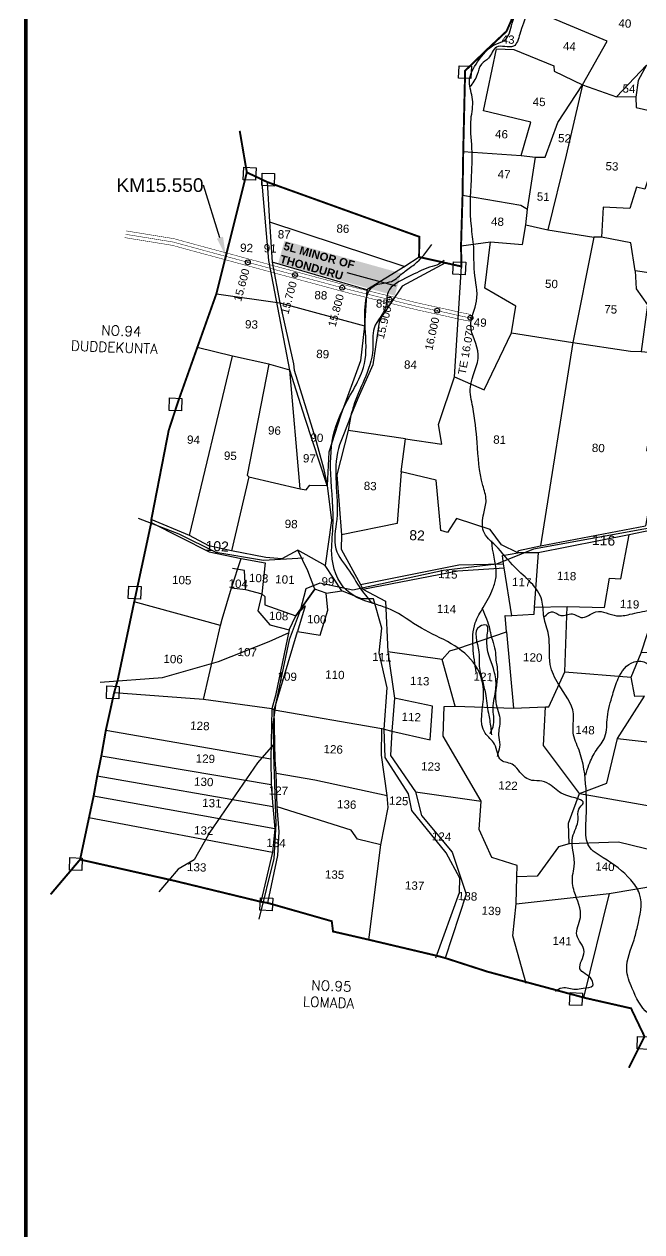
# Model space of a CAD drawing. Header units: inches. Extents: x 199720 to 229245, y 1615171 to 1626603.
# Drawn here: x 199720 to 200984, y 1617636 to 1620109 of the extents above; entities that cross this region are included whole.
import ezdxf
from ezdxf import colors
from ezdxf.entities.mleader import LeaderData, LeaderLine
from ezdxf.enums import TextEntityAlignment as Align
from ezdxf.math import Vec2, Vec3

# ---------------------------------------------------------------- set-up
doc = ezdxf.new("R2010")
doc.units = ezdxf.units.IN
doc.header["$LTSCALE"] = 15
doc.header["$MEASUREMENT"] = 0
doc.header["$PDMODE"] = 32
doc.header["$PDSIZE"] = 10
doc.linetypes.add('HIDDEN2', pattern=[0.1875, 0.125, -0.0625])
for name, color, linetype in [('CANAL1', 7, 'Continuous'), ('CHANAGE', 1, 'Continuous'), ('CS', 134, 'Continuous'), ('PLOT', 7, 'Continuous'), ('PLOT NO', 7, 'Continuous'), ('RE REMARKS', 7, 'Continuous'), ('ROAD', 1, 'Continuous'), ('STREAM', 4, 'Continuous'), ('STRUCTURE', 5, 'Continuous'), ('TEXT', 1, 'Continuous'), ('VILLAGE BOUNDARY STONES', 1, 'Continuous'), ('VILLAGE BOUNDARYS', 5, 'Continuous'), ('VILLAGE BOUNDRY', 5, 'Continuous'), ('VILLAGE STONES', 240, 'Continuous')]:
    doc.layers.add(name, color=color, linetype=linetype)
doc.styles.add('section', font='romant.shx', dxfattribs={"height": 2})
doc.styles.get("Standard").update_dxf_attribs({"font": 'arial.ttf'})
doc.dimstyles.get("Standard").update_dxf_attribs({"dimtxt": 0.18, "dimasz": 0.18, "dimexe": 0.18, "dimexo": 0.0625, "dimgap": 0.09, "dimtad": 0, "dimtih": 1, "dimtoh": 1, "dimdec": 4, "dimzin": 0, "dimdsep": 46, "dimtxsty": 'Standard', "dimcen": 0.09, "dimadec": 0, "dimazin": 0, "dimtfac": 1, "dimtdec": 4, "dimtofl": 0, "dimtmove": 0, "dimatfit": 3, "dimfxl": 1, "dimtolj": 1, "dimtzin": 0, "dimarcsym": 0})

msp = doc.modelspace()

# ---------------------------------------------------------------- linework, layer by layer
at = {"layer": 'CANAL1', "color": 200, "const_width": 1}
for points in [[(199925.8, 1619672.2), (200024.2, 1619656.2), (200054.3, 1619647.9), (200147.3, 1619622.7), (200222.1, 1619602.5), (200387.7, 1619557.8), (200524.8, 1619524.1), (200586.4, 1619510.7), (200606, 1619506.2), (200623.7, 1619502.6), (200632.6, 1619500.9)], [(199929.6, 1619685.8), (200027.2, 1619669.9), (200058, 1619661.4), (200150.9, 1619636.2), (200225.8, 1619616), (200391.2, 1619571.3), (200528, 1619537.8), (200589.5, 1619524.4), (200609, 1619519.9), (200626.3, 1619516.3), (200635.1, 1619514.7)]]:
    msp.add_lwpolyline(points, dxfattribs=at)
at = {"layer": 'CANAL1', "color": 1, "linetype": 'HIDDEN2', "ltscale": 4, "const_width": 1}
msp.add_lwpolyline([(199927.7, 1619679), (200025.7, 1619663), (200056.2, 1619654.6), (200149.1, 1619629.4), (200224, 1619609.2), (200389.4, 1619564.6), (200526.4, 1619530.9), (200588, 1619517.6), (200607.5, 1619513), (200625, 1619509.4), (200633.9, 1619507.8)], dxfattribs=at)
at = {"layer": 'CS', "color": 3}
for p in [(200178, 1619621.6), (200274.5, 1619595.6), (200371, 1619569.5), (200468.1, 1619545.3), (200565.4, 1619522.5), (200633.9, 1619507.8)]:
    msp.add_point(p, dxfattribs=at)
at = {"layer": 'PLOT'}
for points in [[(200747.1, 1619698), (200750.2, 1619730.4), (200766.6, 1619837.1), (200786.7, 1619836.7), (200812.5, 1619908), (200862.7, 1619985.2), (200913.4, 1620074.5), (200763.3, 1620137.3), (200727.7, 1620140.5), (200736.3, 1620161.6), (200804.6, 1620260), (200803, 1620386.6), (200882.7, 1620498.5), (200892.4, 1620614.3), (200869, 1620648.6)], [(200737.2, 1619840.5), (200757.6, 1619908.3), (200660.7, 1619932), (200687.3, 1620058.5), (200722.3, 1620057.2), (200804.3, 1620024.2), (200805.1, 1620012.7), (200862.7, 1619985.2), (200932.5, 1619960.5), (200993.9, 1620025.1), (201174.9, 1619981), (201184.2, 1619982)], [(200993.9, 1620025.1), (200977.3, 1619993.7), (200972.2, 1619959.8), (200972.7, 1619938.9), (201042.1, 1619923), (201243.9, 1619860.2), (201254.6, 1619892.6)], [(200862.7, 1619985.2), (200829.8, 1619840.9), (200791.8, 1619688.4)], [(200972.2, 1619959.8), (200932.5, 1619960.5)], [(201042.1, 1619923), (200990.7, 1619771.7), (200973.4, 1619775.8), (200960.1, 1619731.8), (200905.2, 1619734.7), (200901.8, 1619672.8)], [(200618.9, 1619848.2), (200737.2, 1619840.5), (200766.6, 1619837.1)], [(200217.3, 1619786.1), (200222.6, 1619704.8), (200228, 1619622), (200243.8, 1619538.8), (200271.2, 1619413.6), (200273.1, 1619400.5), (200315.5, 1619262.5), (200332.9, 1619200), (200340.1, 1619164.4), (200295.3, 1619301.8), (200264.1, 1619400.9), (200220.7, 1619625.3), (200206.4, 1619791.4)], [(200617.5, 1619759.4), (200736.7, 1619738.3), (200750.2, 1619730.4)], [(200222.6, 1619704.8), (200499.1, 1619613)], [(200614.4, 1619655.3), (200674.4, 1619663.2), (200740.4, 1619658.4), (200747.1, 1619698), (200791.8, 1619688.4), (200886.5, 1619673.3), (200843.5, 1619457.7), (200776.9, 1619040.8)], [(201227.4, 1619115.1), (201249.4, 1619184.2), (201282.4, 1619307.6), (201308.1, 1619400.5), (201345.1, 1619395.2), (201384.8, 1619432.2), (201384.1, 1619451.5), (201380.3, 1619512.1), (201288.5, 1619541.5), (201286.7, 1619551.9), (201191.2, 1619578.8), (201183.9, 1619566.2), (201167.9, 1619566.5), (201162.5, 1619576), (200970.5, 1619604), (200961.8, 1619661.2), (200901.8, 1619672.8), (200886.5, 1619673.3)], [(200601.3, 1619387.3), (200661.5, 1619360.5), (200717.8, 1619477.1), (200726.3, 1619532), (200663.1, 1619568.8), (200674.4, 1619663.2)], [(200528.6, 1619632.4), (200499.1, 1619613), (200421.5, 1619565.3), (200416.5, 1619491.7), (200408.7, 1619419.6), (200368.6, 1619309.5), (200343.5, 1619233), (200340.1, 1619164.4), (200349.4, 1619092.8), (200336.4, 1619000.4), (200280.2, 1619032.2), (200247.5, 1619014.5), (200215.1, 1619016.9), (200144.5, 1619030.8), (200098, 1619040.9), (200058.5, 1619061.9), (199980.5, 1619094.8)], [(200421.5, 1619565.3), (200228, 1619622)], [(200582.9, 1619620.3), (200493.9, 1619572.5), (200447.6, 1619504), (200433.7, 1619411.7), (200403.3, 1619342.5), (200388.9, 1619307.8), (200383.7, 1619277.1), (200360.2, 1619186.2), (200369.6, 1619063.3), (200368.9, 1619034.5), (200408.4, 1618962.1), (200413.2, 1618952.2), (200460.1, 1618927.5), (200464.8, 1618824), (200477.9, 1618729.4), (200473.1, 1618661.5), (200469.7, 1618611.6), (200521, 1618537), (200533.6, 1618488.5), (200596.1, 1618413.9), (200625.1, 1618328), (200581.9, 1618196.6)], [(200500.9, 1619260.4), (200574.8, 1619249.5), (200568.2, 1619289.6), (200601.3, 1619387.3), (200615.2, 1619613.1)], [(200970.5, 1619604), (200972.6, 1619567.5), (200996.4, 1619534.6), (200982.8, 1619439), (201033.9, 1619434.2), (201019.3, 1619371.9), (200994.3, 1619236.3), (201019.7, 1619230.6), (200992, 1619082.1)], [(200113.7, 1619557.3), (200243.8, 1619538.8)], [(200243.8, 1619538.8), (200416.5, 1619491.7)], [(200717.8, 1619477.1), (200843.5, 1619457.7), (200961.5, 1619439.4), (200982.8, 1619439)], [(200264.1, 1619400.9), (200221, 1619413), (200146.5, 1619429.7), (200074.6, 1619447.2)], [(200058.5, 1619061.9), (200146.5, 1619429.7)], [(200221, 1619413), (200176.7, 1619185.4), (200179.9, 1619182.5), (200144.5, 1619030.8)], [(200284.8, 1619157.9), (200264.1, 1619400.9)], [(201861, 1619170.6), (201783.2, 1619147.6), (201598.5, 1619099.7), (201434.5, 1619099), (201298.8, 1619113.9), (201149.5, 1619095.6), (201096, 1619092.2), (200958.7, 1619063.5), (200772.2, 1619026.4), (200730.9, 1619026.9), (200697.4, 1619043.1), (200674.2, 1619074.2), (200605, 1619096.9), (200586.5, 1619068.3), (200573.1, 1619072.6), (200563.8, 1619175.6), (200492.1, 1619192.7), (200500.9, 1619260.4), (200383.7, 1619277.1)], [(200179.9, 1619182.5), (200284.8, 1619157.9), (200297.1, 1619155.8), (200304.9, 1619165.2), (200340.1, 1619164.4)], [(200492.1, 1619192.7), (200483.5, 1619086.5), (200369.6, 1619063.3)], [(199980.3, 1619088.5), (200098.7, 1619028.9), (200164.6, 1619015.2), (200213.7, 1619006), (200207, 1618942.4), (200198.8, 1618907.7), (200223.3, 1618879.5), (200262.4, 1618869.2), (200276.6, 1618897.4), (200315, 1618952.6), (200301.1, 1618989.8), (200280.2, 1619032.2)], [(200408.4, 1618962.1), (200610, 1619002.2), (200701.4, 1619004.3), (200699.1, 1619021.4), (200730.9, 1619026.9), (200732.3, 1619031.6), (200776.9, 1619040.8), (200992, 1619082.1)], [(201188.8, 1618317.5), (201066.9, 1618354), (201074.1, 1618400.7), (200936.6, 1618434.2), (200835.8, 1618430.5), (200834.2, 1618472.8), (200856.8, 1618534.1), (200912.8, 1618555.3), (200934.8, 1618646.2), (200990.2, 1618733.4), (200970.4, 1618732.3), (200962.6, 1618772.1), (200982.8, 1618822), (201007.9, 1618896.7), (201073.8, 1618921.1), (201095.5, 1618972.6), (201149.5, 1619095.6)], [(200856.8, 1618534.1), (200782.9, 1618632), (200787.3, 1618711.5), (200793.9, 1618711.3), (200826.7, 1618783.1), (200831.6, 1618917.1), (200908.3, 1618914.5), (200918.5, 1618974.5), (200941.7, 1618973.6), (200958.7, 1619063.5)], [(200772.2, 1619026.4), (200764.3, 1618915.7), (200831.6, 1618917.1)], [(200087.5, 1618726.4), (200121.9, 1618878.1), (200125.2, 1618891), (200144.6, 1618954.7), (200164.6, 1619015.2)], [(200563, 1618197.3), (200611.1, 1618330.8), (200612.2, 1618360.4), (200583.7, 1618412), (200514, 1618498.8), (200506.7, 1618533.4), (200459.1, 1618607.9), (200457.2, 1618665.4), (200463.1, 1618750.3), (200446.9, 1618821.7), (200452.5, 1618872.6), (200435.5, 1618932.5), (200411, 1618932.3), (200370.5, 1618949), (200336.4, 1619000.4)], [(200747.5, 1618144.9), (200720.5, 1618242.7), (200727, 1618307.9), (200728.5, 1618363), (200729.4, 1618386.3), (200677.6, 1618402.5), (200651.7, 1618460.1), (200655.6, 1618518), (200578.1, 1618651), (200579.8, 1618711.8), (200602.1, 1618712.7), (200575.5, 1618808.2), (200591.6, 1618825.8), (200607.7, 1618830.8), (200707.4, 1618864.9), (200704.4, 1618898.6), (200718.7, 1618897.8), (200702.4, 1618995.9), (200701.4, 1619004.3)], [(200173.4, 1618951.4), (200171, 1618990.2), (200146.9, 1618994.9)], [(200413.2, 1618952.2), (200607.6, 1618990), (200702.4, 1618995.9)], [(200144.6, 1618954.7), (200173.4, 1618951.4), (200207, 1618942.4)], [(200315, 1618952.6), (200276.6, 1618897.4), (200295.7, 1618918.1), (200279.6, 1618865.8), (200326.3, 1618858.2), (200342.1, 1618909.6), (200338.6, 1618944), (200370.5, 1618949)], [(200338.6, 1618944), (200315, 1618952.6)], [(200121.9, 1618878.1), (199945.5, 1618926.5)], [(200207, 1618942.4), (200213.1, 1618937.3), (200212.7, 1618920.3), (200276.6, 1618897.4)], [(200764.3, 1618915.7), (200763.3, 1618900.1), (200718.7, 1618897.8)], [(201550.8, 1618576.2), (201585.7, 1618696.1), (201592.6, 1618710.8), (201619, 1618783.9), (201638.7, 1618846.1), (201516, 1618874.2), (201489.3, 1618880.4), (201397.3, 1618799.4), (201366.6, 1618804), (201235.5, 1618831.6), (200982.8, 1618822)], [(200262.4, 1618869.2), (200234.8, 1618734.4), (200227.1, 1618707), (200231.7, 1618705.1), (200227.1, 1618707), (200087.5, 1618726.4), (199904.4, 1618740.3)], [(200218.9, 1618309.7), (200239.1, 1618406.8), (200242.1, 1618455.4), (200238.2, 1618506.2), (200235.8, 1618575.8), (200233.7, 1618602.5), (200231.7, 1618705.1), (200279.6, 1618865.8)], [(200707.4, 1618864.9), (200721.5, 1618708.7)], [(200575.5, 1618808.2), (200464.8, 1618824)], [(200826.7, 1618783.1), (200962.6, 1618772.1)], [(200425.4, 1618234.5), (200450.5, 1618429), (200465.3, 1618505.2), (200462.9, 1618529.9), (200451.5, 1618612.1), (200452.4, 1618666.8), (200457.2, 1618665.4), (200473.1, 1618661.5), (200551.2, 1618643.9), (200556.2, 1618712.4), (200477.9, 1618729.4)], [(200227.1, 1618707), (200224.8, 1618604.8), (200225.9, 1618551.6), (200229.3, 1618507.4), (200233.4, 1618461.7), (200228.4, 1618413.5), (200204.4, 1618312.2)], [(200231.7, 1618705.1), (200452.4, 1618666.8)], [(200602.1, 1618712.7), (200721.5, 1618708.7), (200787.3, 1618711.5)], [(199887.4, 1618663.5), (200224.8, 1618604.8)], [(200934.8, 1618646.2), (201193.6, 1618617.1)], [(200225.9, 1618551.6), (199878.1, 1618610.3)], [(199869.8, 1618569.9), (200229.3, 1618507.4)], [(200235.8, 1618575.8), (200315.1, 1618561.8), (200462.9, 1618529.9)], [(200233.4, 1618461.7), (199862.4, 1618528.6)], [(200521, 1618537), (200655.6, 1618518)], [(200856.8, 1618534.1), (201093.7, 1618492.1), (201100.2, 1618501.7), (201160.8, 1618492.9)], [(200450.5, 1618429), (200402.7, 1618440.4), (200389.2, 1618458.8), (200238.2, 1618506.2)], [(199852.9, 1618484.4), (200228.4, 1618413.5)], [(200835.8, 1618430.5), (200814.2, 1618424.5), (200769.9, 1618364.3), (200728.5, 1618363)], [(200727, 1618307.9), (200917.3, 1618329), (201066.9, 1618354)], [(200917.3, 1618329), (200865, 1618116.2)]]:
    msp.add_lwpolyline(points, dxfattribs=at)
at = {"layer": 'ROAD'}
for points in [[(201872.1, 1619172.6), (201595.5, 1619104.1), (201433.8, 1619105.6), (201299.3, 1619117.3), (201105.1, 1619096), (200762.4, 1619034), (200686.7, 1619003.2), (200578.4, 1618990.2), (200393.1, 1618950.5), (200325.1, 1618964.6), (200296.5, 1618953.1), (200285.1, 1618908.9), (200262.7, 1618848.4), (200235.1, 1618719.4), (200229.4, 1618675.3), (200230.3, 1618634), (200198.1, 1618596.8), (200100, 1618454.6), (200068.2, 1618397.9), (200035.2, 1618378.6), (199995.7, 1618332.8)], [(199953.4, 1619097.7), (200036.5, 1619065.7), (200112.7, 1619028.2), (200210.2, 1619011.8), (200291.9, 1619016.4)], [(199875.6, 1618761.7), (200003.2, 1618771.4), (200117.7, 1618803.9), (200221.6, 1618845), (200262.7, 1618863.3)], [(200201, 1618276.2), (200231.8, 1618400.7), (200236, 1618472), (200230.3, 1618634)]]:
    msp.add_lwpolyline(points, dxfattribs=at)
at = {"layer": 'STREAM'}
for points in [[(200867.8, 1620702.7), (200903.5, 1620671.8), (200908.2, 1620604.8), (200916.9, 1620559), (200907.5, 1620503), (200848.1, 1620400.3), (200828.6, 1620387.4), (200829.1, 1620353.8), (200828, 1620300.6), (200791, 1620213.9), (200767.9, 1620168.2), (200734.8, 1620089), (200721.6, 1620064.1), (200686.9, 1620062.2), (200670.6, 1620039.6), (200656.1, 1620027.5), (200647.5, 1620006), (200632, 1619980.2)], [(201057.8, 1618050.3), (201036.5, 1618062.5), (200996.9, 1618084), (200964.7, 1618134.8), (200953.5, 1618174.3), (200968.5, 1618233.9), (200975.4, 1618260.9), (200979.8, 1618328.4), (200962.2, 1618356.8), (200905.3, 1618402.1), (200876.2, 1618426.4), (200869.8, 1618462.9), (200871.3, 1618502.4), (200870.2, 1618543.8), (200855.9, 1618622.9), (200844.1, 1618657.9), (200844.6, 1618696.9), (200813.7, 1618757.6), (200797.1, 1618797.8), (200793.5, 1618858.8), (200784, 1618895.6), (200779.8, 1618929.8), (200725, 1618996.8), (200684.8, 1619041.5), (200660.5, 1619071), (200660.9, 1619106.9), (200665.6, 1619134.5), (200659.1, 1619164.7), (200647.3, 1619252.4), (200638.3, 1619325.4), (200633.5, 1619366.5), (200649.7, 1619433.1), (200634.2, 1619492.3), (200646.1, 1619542.2), (200642, 1619601.5), (200640.3, 1619652.9), (200635.6, 1619695.3), (200635.6, 1619790.6), (200636.7, 1619855.6), (200634.9, 1619915.2), (200638.2, 1619955.2), (200631.4, 1619991.4), (200648.4, 1620032.1), (200684.4, 1620067.6), (200703.4, 1620076.4), (200719.3, 1620111.1), (200756.2, 1620185.6), (200793.4, 1620229.1), (200811.8, 1620283.9), (200797.1, 1620351.5), (200845, 1620427.4), (200880.8, 1620481.9), (200897.1, 1620564.8), (200898.1, 1620626.1), (200878.5, 1620648.2), (200847.4, 1620668.5)], [(200783.9, 1618894.6), (200802, 1618905.9), (200818.8, 1618898.4), (200841.7, 1618901.7), (200859.9, 1618894.5), (200890.5, 1618905.8), (200932.9, 1618897.7), (200959.9, 1618900.8), (201001, 1618909.9), (201040.6, 1618925.6), (201068.2, 1618956.5), (201096.4, 1618992.5), (201107.8, 1619035.6), (201150.4, 1619057.6), (201173.7, 1619070), (201212.2, 1619094), (201233.5, 1619107.6), (201249, 1619135.7), (201293.4, 1619168.3), (201318.2, 1619198.9), (201368.3, 1619236.3), (201381.4, 1619253), (201397.7, 1619277.4), (201442.9, 1619305.9), (201495.1, 1619350.3), (201551.6, 1619371.3), (201608.4, 1619403.4), (201666.8, 1619413.7), (201693.2, 1619424.2), (201714, 1619445.9), (201686, 1619503), (201666.4, 1619536.2), (201652.4, 1619556.2), (201654.4, 1619585.3), (201657.5, 1619606.8), (201656.2, 1619658.7), (201674.5, 1619690), (201691.6, 1619748.2), (201669.5, 1619789.8), (201635.7, 1619825.7), (201634.6, 1619858.6), (201645.3, 1619895.2), (201643.1, 1619923.1), (201662.3, 1619964.1), (201677.8, 1619995.4), (201705.7, 1620018.2), (201726.4, 1620048.4), (201746.1, 1620068.1)], [(200807.5, 1618128.8), (200821.2, 1618136.1), (200848.7, 1618132.9), (200864.6, 1618135.5), (200884.1, 1618140.5), (200882.2, 1618152.2), (200857.9, 1618175.1), (200866.2, 1618209.9), (200851.4, 1618243.5), (200858.6, 1618279.7), (200846.3, 1618333.1), (200842.8, 1618365.8), (200846.3, 1618384.2), (200842.9, 1618444.4), (200854.1, 1618480.9), (200855.6, 1618502), (200864.5, 1618513.7), (200828.9, 1618530.1), (200798.9, 1618550.2), (200780.1, 1618559.3), (200759.2, 1618560.8), (200734.8, 1618577.6), (200721.8, 1618592.2), (200696.7, 1618602), (200682.8, 1618634.9), (200664, 1618657.2), (200660.7, 1618737.6), (200644.1, 1618795.8), (200594.2, 1618840.6), (200533.2, 1618872.2), (200469.7, 1618910.7), (200443.5, 1618920), (200379.9, 1618950), (200349.8, 1619024.3), (200352.3, 1619078.1), (200347.9, 1619188.4), (200355.4, 1619276.8), (200393.3, 1619359.4), (200414.7, 1619406.1), (200418.9, 1619478.6), (200440.9, 1619575.5), (200471.8, 1619582.6), (200497.7, 1619601.7), (200518.9, 1619617.3), (200554.7, 1619658)], [(200580, 1619625.5), (200569.2, 1619618.1), (200550.2, 1619611.6), (200507.4, 1619592.2), (200465, 1619560.4), (200460.2, 1619531.4), (200436.6, 1619487), (200433.6, 1619443.5), (200416.1, 1619381.1), (200394.3, 1619326.6), (200384.9, 1619296.3), (200363.6, 1619240.5), (200358.6, 1619170.5), (200359.9, 1619094.6), (200358.1, 1619035), (200386.1, 1618989.2), (200412.8, 1618947.5), (200424.6, 1618932.9), (200432.9, 1618923)], [(200645.7, 1618781.8), (200639, 1618833.3), (200643.6, 1618883.4), (200659.9, 1618914.8), (200679.7, 1618953.4), (200686.1, 1618977.4), (200678.1, 1619042.7), (200677.5, 1619051.4)], [(200870, 1618571.6), (200876.3, 1618592.8), (200891.6, 1618622.4), (200908.7, 1618649.7), (200913.9, 1618690.2), (200924.8, 1618736.5), (200936.2, 1618769.2), (200968.6, 1618803.2), (200994.2, 1618800.8), (201012, 1618762.6), (201022.1, 1618753.1), (201050.2, 1618758), (201105.3, 1618774.2), (201128.2, 1618773.3), (201158.6, 1618778.5), (201184.7, 1618789.4), (201215.6, 1618807.5), (201225.8, 1618823.6), (201241.8, 1618845.8), (201281.3, 1618849.8), (201316.8, 1618844.3), (201352, 1618842.1), (201441.8, 1618874.5), (201475.4, 1618902.5), (201491.2, 1618920.7), (201501.3, 1618956.4), (201513.7, 1618995.3)], [(200658.4, 1618911.2), (200672.9, 1618870.9), (200674.4, 1618863.5), (200684.8, 1618821.9), (200686.3, 1618803.1), (200688.6, 1618789.8), (200685.5, 1618720.5), (200694.1, 1618683.1), (200691.2, 1618653.5), (200693.6, 1618633.7), (200689.7, 1618615.6), (200688.1, 1618609.7)], [(200674.3, 1618656.9), (200681, 1618674.9), (200680, 1618708.8), (200685.6, 1618747.5), (200683.2, 1618781), (200667.7, 1618855), (200666.3, 1618878.4), (200652.9, 1618876.1), (200651, 1618824.1), (200651.4, 1618798.9), (200657.9, 1618766.2), (200664.2, 1618738.9), (200670.4, 1618698.2), (200675.3, 1618668.7), (200676.5, 1618654)]]:
    msp.add_spline(points, degree=3, dxfattribs=at)
at = {"layer": 'VILLAGE BOUNDARY STONES'}
for points in [[(200610.3, 1620024.1), (200635.5, 1620023.2), (200634.5, 1619997.7), (200609.3, 1619998.6)], [(200169.7, 1619816.2), (200194.8, 1619815.2), (200193.9, 1619789.8), (200168.7, 1619790.7)], [(200207.6, 1619804.2), (200232.8, 1619803.2), (200231.8, 1619777.7), (200206.6, 1619778.7)], [(200598.9, 1619622.7), (200624.1, 1619621.7), (200623.1, 1619596.2), (200597.9, 1619597.2)], [(200017.9, 1619343.9), (200043, 1619342.9), (200042.1, 1619317.4), (200016.9, 1619318.4)], [(199934.3, 1618958.4), (199959.5, 1618957.4), (199958.6, 1618931.9), (199933.4, 1618932.9)], [(199889.5, 1618754), (199914.7, 1618753), (199913.7, 1618727.6), (199888.5, 1618728.5)], [(199813.9, 1618402.6), (199839.1, 1618401.6), (199838.1, 1618376.1), (199812.9, 1618377.1)], [(200203.7, 1618320.3), (200228.9, 1618319.3), (200227.9, 1618293.8), (200202.8, 1618294.8)], [(200837.5, 1618126.2), (200862.7, 1618125.2), (200861.7, 1618099.7), (200836.5, 1618100.7)], [(200975.6, 1618036.3), (201000.8, 1618035.3), (200999.9, 1618009.8), (200974.7, 1618010.8)]]:
    msp.add_lwpolyline(points, close=True, dxfattribs=at)
at = {"layer": 'VILLAGE BOUNDARYS', "const_width": 4}
msp.add_lwpolyline([(200990, 1618036.2), (200958, 1617972.1), (200990, 1618036.2), (200964.4, 1618089.6), (200962.7, 1618093.8), (200869.3, 1618115), (200668.1, 1618169.1), (200583.4, 1618196.5), (200567.1, 1618201), (200425.4, 1618234.5), (200352.4, 1618251.3), (200349.8, 1618272.3), (200218.9, 1618309.7), (200204.4, 1618312.2), (200028.4, 1618354.9), (199834.7, 1618398.6), (199774.3, 1618327.3), (199834.7, 1618398.6), (199852.9, 1618484.4), (199862.4, 1618528.6), (199869.8, 1618569.9), (199878.1, 1618610.3), (199887.4, 1618663.5), (199904.4, 1618740.3), (199911.7, 1618766.2), (199945.5, 1618926.5), (199980.3, 1619088.5), (199980.5, 1619094.8), (200016.1, 1619277.6), (200035.4, 1619336.6), (200074.6, 1619447.2), (200113.7, 1619557.3), (200176, 1619805.7), (200161.4, 1619890.8), (200176, 1619805.7), (200206.4, 1619791.4), (200217.3, 1619786.1), (200529, 1619673.9), (200528.6, 1619632.4), (200615.2, 1619613.1), (200614.4, 1619655.3), (200617.5, 1619759.4), (200618.9, 1619848.2), (200622.8, 1620013.9), (200670.3, 1620059.7), (200707.5, 1620094.7), (200727.7, 1620140.5)], dxfattribs=at)
at = {"layer": 'VILLAGE BOUNDRY', "const_width": 7}
msp.add_lwpolyline([(199723.7, 1621619), (205419.3, 1621619), (205419.3, 1616381.6), (199723.7, 1616381.6)], close=True, dxfattribs=at)

# ---------------------------------------------------------------- texts
at = {"layer": 'CHANAGE'}
for s, rotation, p in [('15.600', 74.8884, (200174.3, 1619608.1)), ('15.700', 74.8972, (200270.9, 1619582.1)), ('15.800', 74.8972, (200367.4, 1619556)), ('15.900', 76.2047, (200464.7, 1619531.7)), ('16.000', 77.7494, (200562.4, 1619508.8)), ('TE 16.070', 79.7081, (200634.2, 1619493.5))]:
    msp.add_text(s, height=16, rotation=rotation, dxfattribs=at).set_placement(p, align=Align.MIDDLE_RIGHT)
at = {"layer": 'PLOT NO'}
for s, height, p in [('40', 17, (200949.8, 1620110.8)), ('43', 17, (200710.8, 1620077.9)), ('44', 17, (200836.3, 1620064)), ('54', 17, (200958.3, 1619977.3)), ('45', 17, (200774.3, 1619950.2)), ('46', 17, (200697.3, 1619884.1)), ('52', 17, (200826.2, 1619875.6)), ('53', 17, (200923.4, 1619818.2)), ('47', 17, (200702.6, 1619802)), ('51', 17, (200782.8, 1619755.9)), ('86', 17, (200372.6, 1619690.5)), ('48', 17, (200689, 1619704.9)), ('87', 17, (200252.5, 1619678.7)), ('92', 17, (200175.4, 1619651.2)), ('91', 17, (200223.7, 1619650.2)), ('50', 17, (200799.5, 1619577.4)), ('88', 17, (200327.5, 1619554.2)), ('85', 17, (200453.5, 1619537.1)), ('75', 17, (200920.8, 1619525.4)), ('93', 17, (200185.5, 1619494.4)), ('49', 17, (200653.7, 1619498.3)), ('89', 17, (200331.3, 1619433.7)), ('84', 17, (200510.9, 1619411.9)), ('96', 17, (200232.5, 1619277.2)), ('90', 17, (200319.4, 1619262.4)), ('94', 17, (200066.8, 1619258.2)), ('81', 17, (200693.5, 1619258.3)), ('80', 17, (200895.4, 1619241.4)), ('95', 17, (200142.3, 1619225.4)), ('97', 17, (200304, 1619220)), ('83', 17, (200428.5, 1619163.5)), ('98', 17, (200266.7, 1619085.8)), ('82', 20.47, (200524.4, 1619062.5)), ('102', 20.47, (200115.3, 1619040.2)), ('116', 20.47, (200906.2, 1619052.3)), ('105', 17, (200042.8, 1618970.9)), ('104', 17, (200158.4, 1618963.5)), ('103', 17, (200200.3, 1618974.9)), ('101', 17, (200253.9, 1618972.1)), ('99', 17, (200342, 1618968)), ('115', 17, (200587.4, 1618982.9)), ('117', 17, (200738.7, 1618966.7)), ('118', 17, (200830.5, 1618979.3)), ('119', 17, (200959.5, 1618921.5)), ('108', 17, (200241.1, 1618897.4)), ('100', 17, (200319.1, 1618890.6)), ('114', 17, (200584.6, 1618911.7)), ('107', 17, (200176.8, 1618823.2)), ('106', 17, (200025.1, 1618809.1)), ('111', 17, (200452.7, 1618813.2)), ('120', 17, (200761.2, 1618812.5)), ('109', 17, (200258.6, 1618773.3)), ('110', 17, (200356.2, 1618777)), ('121', 17, (200660, 1618772.9)), ('113', 17, (200529.9, 1618764.2)), ('128', 17, (200079.9, 1618672.4)), ('112', 17, (200512.5, 1618690.5)), ('148', 17, (200868.3, 1618663.9)), ('126', 17, (200352.8, 1618624.4)), ('129', 17, (200091.1, 1618605.2)), ('123', 17, (200552.5, 1618589.1)), ('130', 17, (200087.8, 1618557.8)), ('122', 17, (200710.6, 1618550.1)), ('127', 17, (200240.6, 1618539.7)), ('125', 17, (200486.9, 1618518.8)), ('131', 17, (200104.5, 1618514.2)), ('136', 17, (200380.4, 1618511.5)), ('132', 17, (200087.8, 1618458.1)), ('124', 17, (200574.6, 1618445.7)), ('134', 17, (200235.7, 1618432.6)), ('133', 17, (200073.4, 1618382.9)), ('140', 17, (200909, 1618384.1)), ('135', 17, (200355.6, 1618367.8)), ('137', 17, (200519.4, 1618345.3)), ('138', 17, (200627.8, 1618323.4)), ('139', 17, (200676.4, 1618293.6)), ('141', 17, (200821.4, 1618231.8))]:
    msp.add_text(s, height=height, rotation=357.8141, dxfattribs=at).set_placement(p, align=Align.MIDDLE_CENTER)
at = {"layer": 'STRUCTURE', "color": 5, "insert": (200254.2, 1619663.8), "char_height": 16.64, "width": 244.353, "attachment_point": 1, "rotation": 344.3993, "bg_fill": 1, "box_fill_scale": 1.1, "bg_fill_color": 7, "bg_fill_true_color": 16777215, "bg_fill_transparency": 0}
msp.add_mtext('{\\fArial|b1|i0|c0|p34;\\C1;5L MINOR OF THONDURU}', dxfattribs=at)
at = {"layer": 'TEXT', "char_height": 20.468, "attachment_point": 1, "rotation": 357.8141, "style": 'section'}
for s, insert, width in [('\\pi60.91613;NO.94 \\P\\pi-8.52651E-014;DUDDEKUNTA', (199817.6, 1619495.4), 212.475), ('\\pi16.08186;NO.95 \\P\\pi1.27898E-013;LOMADA', (200292.3, 1618152.3), 121.832)]:
    msp.add_mtext(s, dxfattribs=dict(at, insert=insert, width=width))

# ---------------------------------------------------------------- leaders
at = {"layer": 'RE REMARKS', "color": 1}
msp.add_leader([(200481.8, 1619572.7, -19), (200381.5, 1619600.1, -19)], dimstyle='Standard', override={"dimasz": 45}, dxfattribs=at)
at = {"layer": 'VILLAGE STONES', "color": 1}
ml = msp.add_multileader_mtext('Standard', dxfattribs=at)
ml.set_content('KM15.550', color=1)
ml.set_leader_properties()
ml.build(insert=Vec2(0, 0))
ml.multileader.update_dxf_attribs({"dogleg_length": 0.36, "arrow_head_size": 40})
ctx = ml.context
ctx.base_point, ctx.char_height, ctx.arrow_head_size, ctx.landing_gap_size, ctx.plane_origin = Vec3(199913.7, 1619779.5), 28, 40, 0.09, Vec3(199994.6, 1620336.4)
ctx.text_align_type = 2
notes = []
notes.append((ctx, [(1, (1, 1, 0), (200087.5, 1619779.5), (-1, 0), 1.396927018504357e-11, [(0, [(200132.9, 1619633.8)], 0, [])])]))
ctx.mtext.insert, ctx.mtext.alignment, ctx.mtext.flow_direction = Vec3(200087.4, 1619793.7), 3, 5
for ctx, leaders in notes:
    for number, flags, end, landing, length, lines in leaders:
        leader = LeaderData()
        leader.index, (leader.has_last_leader_line, leader.has_dogleg_vector, leader.attachment_direction) = number, flags
        leader.last_leader_point, leader.dogleg_vector, leader.dogleg_length = Vec3(end), Vec3(landing), length
        for number, points, colour, breaks in lines:
            line = LeaderLine()
            line.index, line.vertices, line.color, line.breaks = number, Vec3.list(points), colors.encode_raw_color(colour), breaks
            leader.lines.append(line)
        ctx.leaders.append(leader)

doc.saveas('drawing.dxf')
